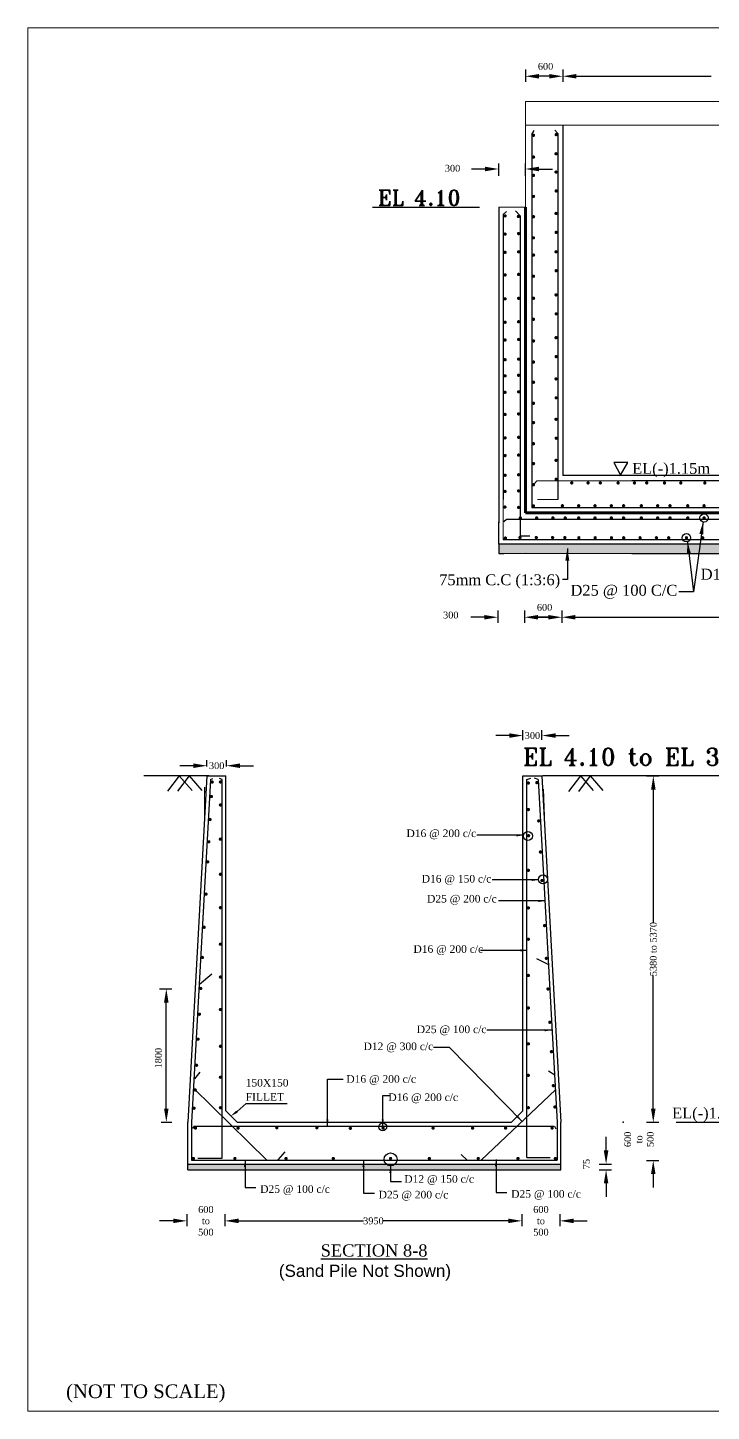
# Model space of a CAD drawing. Extents: x -545075 to 1728153, y -708141 to -305611.
# Drawn here: x 784838 to 809975, y -656450 to -605555 of the extents above; entities that cross this region are included whole.
import ezdxf

# ---------------------------------------------------------------- set-up
doc = ezdxf.new("R2010")
doc.units = 0
doc.header["$MEASUREMENT"] = 0
doc.layers.get('0').update_dxf_attribs({"linetype": 'CONTINUOUS'})
doc.layers.get('DEFPOINTS').update_dxf_attribs({"linetype": 'CONTINUOUS'})
doc.layers.add('LINE', color=7, linetype='CONTINUOUS')
doc.layers.add('TEXT', color=7, linetype='CONTINUOUS')
doc.layers.add('Other line', color=7, linetype='CONTINUOUS', lineweight=15)
doc.layers.add('Text 20', color=7, linetype='CONTINUOUS', lineweight=15)
doc.styles.add('BIG', font='ROMANT.SHX')
doc.styles.get("Standard").update_dxf_attribs({"font": 'times.ttf', "height": 250})
doc.dimstyles.new('3', dxfattribs={"dimtxt": 225, "dimasz": 350, "dimexe": 100, "dimexo": 25, "dimgap": 9, "dimtad": 0, "dimdec": 0, "dimzin": 0, "dimdsep": 46, "dimtxsty": 'Standard', "dimcen": 0, "dimclrt": 256, "dimadec": 0, "dimazin": 0, "dimtfac": 1, "dimtdec": 0, "dimtofl": 0, "dimtmove": 2, "dimatfit": 3, "dimfxl": 1, "dimtolj": 1, "dimtzin": 0, "dimarcsym": 0})
doc.dimstyles.new('ISO-25', dxfattribs={"dimtxt": 2.5, "dimasz": 2.5, "dimexe": 1.25, "dimexo": 0.625, "dimtad": 1, "dimtxsty": 'Standard', "dimcen": 2.5, "dimadec": 0, "dimazin": 0, "dimtfac": 1, "dimtmove": 0, "dimatfit": 3, "dimfxl": 1, "dimarcsym": 0})

# ---------------------------------------------------------------- blocks, each defined once
blk = doc.blocks.new('*D476')
at = {"layer": 'DEFPOINTS', "color": 0, "lineweight": -2}
for p in [(807233, -645819), (807184, -647219), (807840, -647219)]:
    blk.add_point(p, dxfattribs=at)
at = {"layer": 'LINE', "color": 7, "lineweight": -2}
for p, q in [((807840, -645319), (807840, -644819)), ((807590, -645819), (808040, -645819)), ((807590, -647219), (808040, -647219)), ((807840, -647719), (807840, -648219))]:
    blk.add_line(p, q, dxfattribs=at)
for points in [[(807757, -645319), (807923, -645319), (807840, -645819)], [(807757, -647719), (807923, -647719), (807840, -647219)]]:
    blk.add_solid(points, dxfattribs=at)
at = {"layer": 'LINE', "color": 7, "insert": (807316, -646446), "char_height": 250, "attachment_point": 5, "rotation": 90}
blk.add_mtext('\\A1;600\\Pto\\P500', dxfattribs=at)
blk = doc.blocks.new('*D477')
at = {"layer": 'DEFPOINTS', "color": 0, "lineweight": -2}
for p in [(807233, -633079), (807842, -633079), (807233, -645819)]:
    blk.add_point(p, dxfattribs=at)
at = {"layer": 'LINE', "color": 7, "lineweight": -2}
for p, q in [((807592, -633079), (808042, -633079)), ((807842, -633579), (807842, -638482)), ((807842, -645319), (807842, -640417)), ((807592, -645819), (808042, -645819))]:
    blk.add_line(p, q, dxfattribs=at)
for points in [[(807759, -633579), (807925, -633579), (807842, -633079)], [(807759, -645319), (807925, -645319), (807842, -645819)]]:
    blk.add_solid(points, dxfattribs=at)
at = {"layer": 'LINE', "color": 7, "insert": (807842, -639449), "char_height": 250, "attachment_point": 5, "rotation": 90}
blk.add_mtext('\\A1;5380 to 5370', dxfattribs=at)
blk = doc.blocks.new('*D478')
at = {"layer": 'DEFPOINTS', "color": 0, "lineweight": -2}
for p in [(790690, -648946), (792090, -648946), (790690, -649444)]:
    blk.add_point(p, dxfattribs=at)
at = {"layer": 'LINE', "color": 7, "lineweight": -2}
for p, q in [((790690, -649194), (790690, -649644)), ((792090, -649194), (792090, -649644)), ((790190, -649444), (789690, -649444)), ((792590, -649444), (793090, -649444))]:
    blk.add_line(p, q, dxfattribs=at)
for points in [[(790190, -649361), (790190, -649528), (790690, -649444)], [(792590, -649361), (792590, -649528), (792090, -649444)]]:
    blk.add_solid(points, dxfattribs=at)
at = {"layer": 'LINE', "color": 7, "insert": (791390, -649444), "char_height": 250, "attachment_point": 5}
blk.add_mtext('\\A1;600\\Pto\\P500', dxfattribs=at)
blk = doc.blocks.new('*D479')
at = {"layer": 'DEFPOINTS', "color": 0, "lineweight": -2}
for p in [(792090, -649179), (803010, -649179), (803010, -649444)]:
    blk.add_point(p, dxfattribs=at)
at = {"layer": 'LINE', "color": 7, "lineweight": -2}
for p, q in [((792090, -649194), (792090, -649644)), ((803010, -649194), (803010, -649644)), ((792590, -649444), (797186, -649444)), ((802510, -649444), (797914, -649444))]:
    blk.add_line(p, q, dxfattribs=at)
for points in [[(792590, -649361), (792590, -649528), (792090, -649444)], [(802510, -649361), (802510, -649528), (803010, -649444)]]:
    blk.add_solid(points, dxfattribs=at)
at = {"layer": 'LINE', "color": 7, "insert": (797550, -649444), "char_height": 250, "attachment_point": 5}
blk.add_mtext('\\A1;3950 ', dxfattribs=at)
blk = doc.blocks.new('*D480')
at = {"layer": 'DEFPOINTS', "color": 0, "lineweight": -2}
for p in [(791429, -632734), (792144, -632703), (792144, -632734)]:
    blk.add_point(p, dxfattribs=at)
at = {"layer": 'LINE', "color": 7, "lineweight": -2}
for p, q in [((791429, -632729), (791429, -632503)), ((792144, -632729), (792144, -632503)), ((790929, -632703), (790429, -632703)), ((792644, -632703), (793144, -632703))]:
    blk.add_line(p, q, dxfattribs=at)
for points in [[(790929, -632619), (790929, -632786), (791429, -632703)], [(792644, -632619), (792644, -632786), (792144, -632703)]]:
    blk.add_solid(points, dxfattribs=at)
at = {"layer": 'LINE', "color": 7, "insert": (791787, -632703), "char_height": 250, "attachment_point": 5}
blk.add_mtext('\\A1;300', dxfattribs=at)
blk = doc.blocks.new('*D481')
at = {"layer": 'DEFPOINTS', "color": 0, "lineweight": -2}
for p in [(803747, -631593), (803047, -631770), (803747, -631753)]:
    blk.add_point(p, dxfattribs=at)
at = {"layer": 'LINE', "color": 7, "lineweight": -2}
for p, q in [((802547, -631593), (802047, -631593)), ((803047, -631765), (803047, -631393)), ((803747, -631748), (803747, -631393)), ((804247, -631593), (804747, -631593))]:
    blk.add_line(p, q, dxfattribs=at)
for points in [[(802547, -631509), (802547, -631676), (803047, -631593)], [(804247, -631509), (804247, -631676), (803747, -631593)]]:
    blk.add_solid(points, dxfattribs=at)
at = {"layer": 'LINE', "color": 7, "insert": (803397, -631593), "char_height": 250, "attachment_point": 5}
blk.add_mtext('\\A1;300', dxfattribs=at)
blk = doc.blocks.new('*D482')
at = {"layer": 'DEFPOINTS', "color": 0, "lineweight": -2}
for p in [(805842, -647355), (806106, -647355), (805842, -647565)]:
    blk.add_point(p, dxfattribs=at)
at = {"layer": 'LINE', "color": 7, "lineweight": -2}
for p, q in [((806106, -646855), (806106, -646355)), ((805856, -647355), (806306, -647355)), ((805856, -647565), (806306, -647565)), ((806106, -648065), (806106, -648565))]:
    blk.add_line(p, q, dxfattribs=at)
for points in [[(806022, -646855), (806189, -646855), (806106, -647355)], [(806022, -648065), (806189, -648065), (806106, -647565)]]:
    blk.add_solid(points, dxfattribs=at)
at = {"layer": 'LINE', "color": 7, "insert": (805379, -647355), "char_height": 250, "attachment_point": 5, "rotation": 90}
blk.add_mtext('\\A1;75', dxfattribs=at)
blk = doc.blocks.new('*D483')
at = {"layer": 'DEFPOINTS', "color": 0, "lineweight": -2}
for p in [(803010, -648946), (804410, -648946), (803010, -649444)]:
    blk.add_point(p, dxfattribs=at)
at = {"layer": 'LINE', "color": 7, "lineweight": -2}
for p, q in [((803010, -649194), (803010, -649644)), ((804410, -649194), (804410, -649644)), ((802510, -649444), (802010, -649444)), ((804910, -649444), (805410, -649444))]:
    blk.add_line(p, q, dxfattribs=at)
for points in [[(802510, -649361), (802510, -649528), (803010, -649444)], [(804910, -649361), (804910, -649528), (804410, -649444)]]:
    blk.add_solid(points, dxfattribs=at)
at = {"layer": 'LINE', "color": 7, "insert": (803710, -649444), "char_height": 250, "attachment_point": 5}
blk.add_mtext('\\A1;600\\Pto\\P500', dxfattribs=at)
blk = doc.blocks.new('*D488')
at = {"layer": 'DEFPOINTS', "color": 0, "lineweight": -2}
for p in [(804480, -626907), (816702, -626992), (804480, -627242)]:
    blk.add_point(p, dxfattribs=at)
at = {"layer": 'LINE', "color": 7, "lineweight": -2}
for p, q in [((804480, -626992), (804480, -627442)), ((816702, -626997), (816702, -627442)), ((804980, -627242), (810368, -627242)), ((816202, -627242), (811068, -627242))]:
    blk.add_line(p, q, dxfattribs=at)
for points in [[(804980, -627158), (804980, -627325), (804480, -627242)], [(816202, -627158), (816202, -627325), (816702, -627242)]]:
    blk.add_solid(points, dxfattribs=at)
at = {"layer": 'LINE', "color": 7, "insert": (810718, -627242), "char_height": 250, "attachment_point": 5}
blk.add_mtext('\\A1;1800', dxfattribs=at)
blk = doc.blocks.new('*D490')
at = {"layer": 'DEFPOINTS', "color": 0, "lineweight": -2}
for p in [(803105, -626907), (804480, -626907), (803105, -627242)]:
    blk.add_point(p, dxfattribs=at)
at = {"layer": 'LINE', "color": 7, "lineweight": -2}
for p, q in [((803105, -626992), (803105, -627442)), ((804480, -626992), (804480, -627442)), ((803980, -627242), (803605, -627242))]:
    blk.add_line(p, q, dxfattribs=at)
for points in [[(803605, -627158), (803605, -627325), (803105, -627242)], [(803980, -627158), (803980, -627325), (804480, -627242)]]:
    blk.add_solid(points, dxfattribs=at)
at = {"layer": 'LINE', "color": 7, "insert": (803844, -626879), "char_height": 250, "attachment_point": 5}
blk.add_mtext('\\A1;600', dxfattribs=at)
blk = doc.blocks.new('*D495')
at = {"layer": 'DEFPOINTS', "color": 0, "lineweight": -2}
for p in [(803140, -607008), (804515, -607008), (803140, -607343)]:
    blk.add_point(p, dxfattribs=at)
at = {"layer": 'LINE', "color": 7, "lineweight": -2}
for p, q in [((803140, -607093), (803140, -607543)), ((804515, -607093), (804515, -607543)), ((804015, -607343), (803640, -607343))]:
    blk.add_line(p, q, dxfattribs=at)
for points in [[(803640, -607260), (803640, -607426), (803140, -607343)], [(804015, -607260), (804015, -607426), (804515, -607343)]]:
    blk.add_solid(points, dxfattribs=at)
at = {"layer": 'LINE', "color": 7, "insert": (803880, -606980), "char_height": 250, "attachment_point": 5}
blk.add_mtext('\\A1;600', dxfattribs=at)
blk = doc.blocks.new('*D498')
at = {"layer": 'DEFPOINTS', "color": 0, "lineweight": -2}
for p in [(802127, -624538), (803105, -624538), (802127, -627242)]:
    blk.add_point(p, dxfattribs=at)
at = {"layer": 'LINE', "color": 7, "lineweight": -2}
for p, q in [((802127, -626992), (802127, -627442)), ((803105, -626992), (803105, -627442)), ((801627, -627242), (801127, -627242)), ((803605, -627242), (804105, -627242))]:
    blk.add_line(p, q, dxfattribs=at)
for points in [[(801627, -627158), (801627, -627325), (802127, -627242)], [(803605, -627158), (803605, -627325), (803105, -627242)]]:
    blk.add_solid(points, dxfattribs=at)
at = {"layer": 'LINE', "color": 7, "insert": (800396, -627162), "char_height": 250, "attachment_point": 5}
blk.add_mtext('\\A1;300', dxfattribs=at)
blk = doc.blocks.new('*D499')
at = {"layer": 'DEFPOINTS', "color": 0, "lineweight": -2}
for p in [(802157, -610754), (802157, -611976), (803140, -611976)]:
    blk.add_point(p, dxfattribs=at)
at = {"layer": 'LINE', "color": 7, "lineweight": -2}
for p, q in [((802157, -611004), (802157, -610554)), ((803140, -611004), (803140, -610554)), ((801657, -610754), (801157, -610754)), ((803640, -610754), (804140, -610754))]:
    blk.add_line(p, q, dxfattribs=at)
for points in [[(801657, -610670), (801657, -610837), (802157, -610754)], [(803640, -610670), (803640, -610837), (803140, -610754)]]:
    blk.add_solid(points, dxfattribs=at)
at = {"layer": 'LINE', "color": 7, "insert": (800460, -610728), "char_height": 250, "attachment_point": 5}
blk.add_mtext('\\A1;300', dxfattribs=at)
blk = doc.blocks.new('*D552')
at = {"layer": 'DEFPOINTS', "color": 0, "lineweight": -2}
for p in [(789255, -640913), (789935, -640913), (789742, -645815)]:
    blk.add_point(p, dxfattribs=at)
at = {"layer": 'LINE', "color": 7, "lineweight": -2}
for p, q in [((789685, -640913), (790135, -640913)), ((789935, -645315), (789935, -641413)), ((789747, -645815), (790135, -645815))]:
    blk.add_line(p, q, dxfattribs=at)
for points in [[(789852, -641413), (790018, -641413), (789935, -640913)], [(789852, -645315), (790018, -645315), (789935, -645815)]]:
    blk.add_solid(points, dxfattribs=at)
at = {"layer": 'LINE', "color": 7, "insert": (789645, -643458), "char_height": 250, "attachment_point": 5, "rotation": 90}
blk.add_mtext('\\A1;1800', dxfattribs=at)

msp = doc.modelspace()

# ---------------------------------------------------------------- hatches: boundary and pattern name
at = {"layer": 'LINE'}
h = msp.add_hatch(dxfattribs=at)
h.set_pattern_fill('AR-CONC', color=0, scale=56, style=0)
h.set_pattern_definition([(50, (557004.27, 41426.52), (401.6657, -35.1412), [42, -462]), (355, (557004.27, 41426.5), (-77.70075, 421.2276), [33.6, -369.6]), (100.4514, (557037.74, 41423.6), (323.96525, 386.08614), [35.6945, -392.63958]), (46.1842, (557004.27, 41538.5), (597.655, -92.69065), [63, -693]), (96.6356, (557054.1, 41530.8), (523.4111, 545.506), [53.54176, -588.9593]), (351.1842, (557004.3, 41538.5), (523.4107, 545.5064), [50.4, -554.4]), (21, (557060.27, 41510.52), (334.26795, -225.46658), [42, -462]), (326, (557060.27, 41510.5), (136.25659, 406.08403), [33.6, -369.6]), (71.4514, (557088.13, 41491.73), (470.52467, 180.61708), [35.6945, -392.63958]), (37.5, (557004.27, 41426.52), (6.80952, 186.420558), [0, -365.12, 0, -375.2, 0, -371]), (7.5, (557004.27, 41426.52), (147.31894, 220.87056), [0, -213.92, 0, -356.72, 0, -141.4]), (327.5, (556879.39, 41426.52), (298.940564, -12.630728), [0, -140, 0, -436.8, 0, -579.6]), (317.5, (556823.4, 41426.52), (326.584255, 56.05879), [0, -182, 0, -290.08, 0, -411.6])])
h.paths.add_polyline_path([(802156.972, -624556.672), (802156.972, -624895.959), (802342.542, -624895.959), (803140.465, -624895.959), (807052.726, -624906.651), (816616.491, -624920.557), (816796.742, -624921.05), (817594.664, -624921.05), (817594.664, -624556.672)])
h = msp.add_hatch(dxfattribs=at)
h.set_pattern_fill('AR-CONC', color=256, scale=56, style=0)
h.set_pattern_definition([(50, (-125610.1, 509008.78), (401.6657, -35.141196), [42, -462]), (355, (-125610.1, 509008.78), (-77.70075, 421.2276), [33.6, -369.6]), (100.4514, (-125576.64, 509005.85), (323.96525, 386.08614), [35.69451, -392.63958]), (46.1842, (-125610.1, 509120.8), (597.65499, -92.69065), [63, -693]), (96.6356, (-125560.3, 509113.05), (523.41112, 545.506), [53.54176, -588.95928]), (351.1842, (-125610.1, 509120.8), (523.4107, 545.50642), [50.4, -554.4]), (21, (-125554.1, 509092.78), (334.26795, -225.46658), [42, -462]), (326, (-125554.1, 509092.78), (136.25659, 406.08403), [33.6, -369.6]), (71.4514, (-125526.26, 509074), (470.52467, 180.61708), [35.69451, -392.63958]), (37.5, (-125610.11, 509008.78), (6.809519, 186.420558), [0, -365.12, 0, -375.2, 0, -371]), (7.5, (-125610.11, 509008.78), (147.31894, 220.870559), [0, -213.92, 0, -356.72, 0, -141.4]), (327.5, (-125734.99, 509008.78), (298.940564, -12.630728), [0, -140, 0, -436.8, 0, -579.6]), (317.5, (-125791, 509008.78), (326.584255, 56.05879), [0, -182, 0, -290.08, 0, -411.6])])
h.paths.add_polyline_path([(804446.761, -647355.216), (790726.761, -647355.216), (790726.761, -647565.216), (804446.761, -647565.216)])

# ---------------------------------------------------------------- linework, layer by layer
at = {"color": 7, "linetype": 'ByBlock', "lineweight": 20}
msp.add_lwpolyline([(784838.137, -656449.814), (784838.137, -605555.167), (856810.366, -605555.167), (856810.366, -656449.814), (784838.137, -656449.814)], close=True, dxfattribs=at)
at = {"linetype": 'ByBlock'}
msp.add_lwpolyline([(806629.753, -622020.614), (806899.753, -621550.614), (806389.753, -621550.614), (806629.753, -622020.614)], dxfattribs=at)
at = {"layer": 'LINE', "color": 7}
for p, q in [((804515.465, -607092.906), (804515.465, -607542.906)), ((805015.465, -607342.906), (809963.244, -607342.906))]:
    msp.add_line(p, q, dxfattribs=at)
at = {"layer": 'LINE'}
for p, q in [((804515.465, -609136.77), (804515.465, -622028.942)), ((803370.183, -609482.179), (803370.183, -623213.942)), ((804337.185, -609451.22), (804337.185, -622909.612)), ((797521.674, -612154.556), (801448.775, -612154.556)), ((802156.972, -612154.556), (802156.972, -623763.336)), ((802156.972, -612154.556), (802156.972, -622021.847)), ((802326.476, -612432.296), (802326.476, -622906.613)), ((802950.465, -612471.52), (802950.465, -624241)), ((807052.726, -622226.806), (803541.007, -622232.594)), ((810540.726, -622028.942), (804515.465, -622028.942)), ((807052.726, -622028.942), (804515.465, -622028.942)), ((811605.727, -622225.354), (807052.726, -622226.806)), ((831808.988, -623213.942), (803370.183, -623213.942)), ((807052.726, -623213.942), (803370.183, -623213.942)), ((802441.842, -623650.275), (802347.842, -623733)), ((807052.726, -623650.275), (802441.842, -623650.275)), ((832673.842, -623650.275), (805992.52, -623650.275)), ((802326.476, -624380.027), (832787.161, -624380.027)), ((802156.972, -624556.672), (802156.972, -624895.959)), ((802156.972, -624895.959), (802342.542, -624895.959)), ((816616.491, -624920.557), (807052.726, -624906.651)), ((791517.117, -633073.365), (789110.435, -633075.216)), ((791426.761, -633075.216), (790726.761, -645815.216)), ((791426.761, -633075.216), (792126.761, -633075.216)), ((792126.761, -645395.216), (792126.761, -633075.216)), ((803046.761, -645395.216), (803046.761, -633075.216)), ((803046.761, -633075.216), (803746.761, -633075.216)), ((803746.761, -633075.216), (804446.761, -645815.216)), ((805748.602, -633075.301), (803763.988, -633075.301)), ((813014.83, -633079.255), (804138.83, -633079.255)), ((791559.28, -633215.216), (790866.55, -645822.897)), ((791336.405, -633491.141), (791336.405, -633688.815)), ((791559.28, -633215.216), (791644.636, -633168.024)), ((791986.761, -633215.216), (791885.728, -633170.02)), ((791986.761, -647140.586), (791986.761, -633215.216)), ((803186.761, -633215.216), (803339.225, -633165.482)), ((803186.761, -647110.105), (803186.761, -633215.216)), ((803614.242, -633215.216), (803478.355, -633165.482)), ((803614.242, -633215.216), (804306.972, -645822.897)), ((791151.02, -640733.595), (791614.667, -640363.16)), ((790980.677, -644219.644), (791175.3, -643980.451)), ((790935.497, -644568.059), (793629.685, -647215.216)), ((792534.731, -645423.532), (792877.278, -645128.968)), ((792877.278, -645128.968), (794376.596, -645128.968)), ((790726.761, -647565.216), (790726.761, -645815.216)), ((790866.55, -645822.897), (790866.55, -647215.216)), ((792126.761, -645395.216), (792546.761, -645815.216)), ((792546.761, -645815.216), (802626.761, -645815.216)), ((808676.529, -645815.216), (814155.989, -645815.216)), ((790960.591, -645955.216), (790898.045, -646050.277)), ((790960.591, -645955.216), (804201.478, -645955.216)), ((790726.761, -647355.216), (804446.761, -647355.216)), ((790866.55, -647215.216), (804306.972, -647215.216)), ((791093.139, -647140.586), (791986.761, -647140.586)), ((794049.654, -647194.605), (794304.157, -646910.563)), ((790726.761, -647565.216), (804446.761, -647565.216))]:
    msp.add_line(p, q, dxfattribs=at)
at = {"layer": 'LINE', "color": 0}
for p, q in [((803370.183, -609482.179), (803462.096, -609341.782)), ((804337.185, -609451.22), (804218.374, -609328.557)), ((802950.465, -612471.52), (802773.233, -612288.542)), ((807052.726, -624906.651), (803140.465, -624895.959)), ((803802.575, -634021.252), (803829.098, -634021.252)), ((802921.942, -639493.357), (801966.365, -639493.357)), ((803979.037, -640014.55), (803561.099, -639800.364)), ((804218.335, -644085.868), (803993.776, -643936.372)), ((804240.851, -644619.49), (801517.137, -647215.216)), ((803046.761, -645395.216), (802626.761, -645815.216)), ((804306.972, -645822.897), (804306.972, -647215.216)), ((804446.761, -647565.216), (804446.761, -645815.216)), ((804203.587, -645955.216), (804263.364, -646064.74)), ((800999.649, -647210.322), (800775.089, -647001.03)), ((803188.589, -647110.105), (804046.277, -647110.105))]:
    msp.add_line(p, q, dxfattribs=at)
at = {"layer": 'LINE', "color": 0, "linetype": 'ByBlock', "lineweight": -2}
for p, q in [((802950.465, -624241), (803307.842, -624241)), ((790413.862, -633074.397), (789979.862, -633644.142)), ((790775.862, -633074.397), (790341.862, -633644.142)), ((790413.862, -633074.397), (790880.862, -633612.142)), ((790775.862, -633074.397), (791242.862, -633612.142)), ((805160.842, -633079.255), (804726.842, -633649)), ((805522.842, -633079.255), (805088.842, -633649)), ((805160.842, -633079.255), (805627.842, -633617)), ((805522.842, -633079.255), (805989.842, -633617))]:
    msp.add_line(p, q, dxfattribs=at)
at = {"layer": 'LINE', "color": 0, "const_width": 60.48}
for points in [[(803406.779, -609512.162, 1), (803467.259, -609512.162, 1)], [(804240.182, -609488.043, 1), (804300.662, -609488.043, 1)], [(804235.227, -610193.517, 1), (804295.707, -610193.517, 1)], [(803407.45, -610315.085, 1), (803467.93, -610315.085, 1)], [(803407.45, -610987.385, 1), (803467.93, -610987.385, 1)], [(804235.227, -610865.817, 1), (804295.707, -610865.817, 1)], [(803406.779, -611763.394, 1), (803467.259, -611763.394, 1)], [(804240.182, -611562.267, 1), (804300.662, -611562.267, 1)], [(802363.108, -612477.879, 1), (802423.588, -612477.879, 1)], [(802852.725, -612500.432, 1), (802913.205, -612500.432, 1)], [(803407.45, -612508.948, 1), (803467.93, -612508.948, 1)], [(804235.227, -612387.379, 1), (804295.707, -612387.379, 1)], [(802361.142, -613148.931, 1), (802421.622, -613148.931, 1)], [(802858.613, -613129.296, 1), (802919.093, -613129.296, 1)], [(803406.779, -613284.957, 1), (803467.259, -613284.957, 1)], [(804240.182, -613083.83, 1), (804300.662, -613083.83, 1)], [(802361.142, -613819.931, 1), (802421.622, -613819.931, 1)], [(802858.613, -613800.296, 1), (802919.093, -613800.296, 1)], [(804235.227, -613799.273, 1), (804295.707, -613799.273, 1)], [(803407.45, -613920.841, 1), (803467.93, -613920.841, 1)], [(802361.142, -614650.436, 1), (802421.622, -614650.436, 1)], [(802858.613, -614630.8, 1), (802919.093, -614630.8, 1)], [(803406.779, -614696.85, 1), (803467.259, -614696.85, 1)], [(804240.182, -614495.723, 1), (804300.662, -614495.723, 1)], [(802361.142, -615529.951, 1), (802421.622, -615529.951, 1)], [(802858.613, -615510.316, 1), (802919.093, -615510.316, 1)], [(803407.45, -615506.909, 1), (803467.93, -615506.909, 1)], [(804235.227, -615385.341, 1), (804295.707, -615385.341, 1)], [(802361.142, -616391.683, 1), (802421.622, -616391.683, 1)], [(802858.613, -616372.047, 1), (802919.093, -616372.047, 1)], [(803406.779, -616282.918, 1), (803467.259, -616282.918, 1)], [(804240.182, -616081.791, 1), (804300.662, -616081.791, 1)], [(802361.142, -617043.474, 1), (802421.622, -617043.474, 1)], [(802858.613, -617023.838, 1), (802919.093, -617023.838, 1)], [(803407.45, -617078.423, 1), (803467.93, -617078.423, 1)], [(804235.227, -616956.855, 1), (804295.707, -616956.855, 1)], [(802361.142, -617767.661, 1), (802421.622, -617767.661, 1)], [(802858.613, -617748.026, 1), (802919.093, -617748.026, 1)], [(803406.779, -617854.433, 1), (803467.259, -617854.433, 1)], [(804240.182, -617653.305, 1), (804300.662, -617653.305, 1)], [(802361.142, -618360.86, 1), (802421.622, -618360.86, 1)], [(802858.613, -618341.224, 1), (802919.093, -618341.224, 1)], [(803407.45, -618596.368, 1), (803467.93, -618596.368, 1)], [(804235.227, -618474.8, 1), (804295.707, -618474.8, 1)], [(802361.142, -618968.948, 1), (802421.622, -618968.948, 1)], [(802858.613, -618949.313, 1), (802919.093, -618949.313, 1)], [(803406.779, -619372.377, 1), (803467.259, -619372.377, 1)], [(804240.182, -619171.25, 1), (804300.662, -619171.25, 1)], [(802361.142, -619782.154, 1), (802421.622, -619782.154, 1)], [(802858.613, -619762.518, 1), (802919.093, -619762.518, 1)], [(803407.45, -620081.072, 1), (803467.93, -620081.072, 1)], [(804235.227, -619959.504, 1), (804295.707, -619959.504, 1)], [(802361.142, -620643.885, 1), (802421.622, -620643.885, 1)], [(802858.613, -620624.249, 1), (802919.093, -620624.249, 1)], [(803406.779, -620857.081, 1), (803467.259, -620857.081, 1)], [(804240.182, -620655.954, 1), (804300.662, -620655.954, 1)], [(802361.142, -621295.676, 1), (802421.622, -621295.676, 1)], [(802858.613, -621276.04, 1), (802919.093, -621276.04, 1)], [(804235.227, -621468.378, 1), (804295.707, -621468.378, 1)], [(803407.45, -621589.946, 1), (803467.93, -621589.946, 1)], [(802361.142, -622019.863, 1), (802421.622, -622019.863, 1)], [(802858.613, -622000.228, 1), (802919.093, -622000.228, 1)], [(803406.779, -622365.956, 1), (803467.259, -622365.956, 1)], [(804240.182, -622164.829, 1), (804300.662, -622164.829, 1)], [(804812.837, -622300.529, 1), (804873.317, -622300.529, 1)], [(805412.684, -622300.529, 1), (805473.164, -622300.529, 1)], [(805864.146, -622300.529, 1), (805924.626, -622300.529, 1)], [(806517.663, -622300.529, 1), (806578.143, -622300.529, 1)], [(807117.509, -622300.529, 1), (807177.989, -622300.529, 1)], [(807568.971, -622300.529, 1), (807629.451, -622300.529, 1)], [(808222.488, -622300.529, 1), (808282.968, -622300.529, 1)], [(808822.335, -622300.529, 1), (808882.815, -622300.529, 1)], [(809706.789, -622300.529, 1), (809767.269, -622300.529, 1)], [(802361.142, -622613.062, 1), (802421.622, -622613.062, 1)], [(802858.613, -622593.426, 1), (802919.093, -622593.426, 1)], [(802355.634, -623189.037, 1), (802416.114, -623189.037, 1)], [(802858.613, -623201.515, 1), (802919.093, -623201.515, 1)], [(803403.612, -623145.48, 1), (803464.092, -623145.48, 1)], [(804468.27, -623139.68, 1), (804528.75, -623139.68, 1)], [(805068.117, -623139.68, 1), (805128.597, -623139.68, 1)], [(805667.963, -623139.68, 1), (805728.443, -623139.68, 1)], [(806267.81, -623139.68, 1), (806328.29, -623139.68, 1)], [(806719.272, -623139.68, 1), (806779.752, -623139.68, 1)], [(807372.789, -623139.68, 1), (807433.269, -623139.68, 1)], [(807972.635, -623139.68, 1), (808033.115, -623139.68, 1)], [(808424.097, -623139.68, 1), (808484.577, -623139.68, 1)], [(809077.614, -623139.68, 1), (809138.094, -623139.68, 1)], [(809677.461, -623139.68, 1), (809737.941, -623139.68, 1)], [(802921.788, -623588.589, 1), (802982.268, -623588.589, 1)], [(803521.635, -623588.589, 1), (803582.115, -623588.589, 1)], [(804121.481, -623588.589, 1), (804181.961, -623588.589, 1)], [(804572.943, -623588.589, 1), (804633.423, -623588.589, 1)], [(805068.117, -623588.589, 1), (805128.597, -623588.589, 1)], [(805667.963, -623588.589, 1), (805728.443, -623588.589, 1)], [(806267.81, -623588.589, 1), (806328.29, -623588.589, 1)], [(806719.272, -623588.589, 1), (806779.752, -623588.589, 1)], [(807372.789, -623588.589, 1), (807433.269, -623588.589, 1)], [(807972.635, -623588.589, 1), (808033.115, -623588.589, 1)], [(808424.097, -623588.589, 1), (808484.577, -623588.589, 1)], [(809077.614, -623588.589, 1), (809138.094, -623588.589, 1)], [(809677.461, -623588.589, 1), (809737.941, -623588.589, 1)], [(802373.694, -624329.393, 1), (802434.174, -624329.393, 1)], [(802908.694, -624311.393, 1), (802969.174, -624311.393, 1)], [(803508.54, -624311.393, 1), (803569.02, -624311.393, 1)], [(804108.387, -624311.393, 1), (804168.867, -624311.393, 1)], [(804559.849, -624311.393, 1), (804620.329, -624311.393, 1)], [(805074.117, -624318.332, 1), (805134.597, -624318.332, 1)], [(805673.963, -624318.332, 1), (805734.443, -624318.332, 1)], [(806273.81, -624318.332, 1), (806334.29, -624318.332, 1)], [(806725.272, -624318.332, 1), (806785.752, -624318.332, 1)], [(807326.84, -624318.332, 1), (807387.32, -624318.332, 1)], [(807926.687, -624318.332, 1), (807987.167, -624318.332, 1)], [(808378.149, -624318.332, 1), (808438.629, -624318.332, 1)], [(809031.665, -624318.332, 1), (809092.145, -624318.332, 1)], [(809631.512, -624318.332, 1), (809691.992, -624318.332, 1)], [(803217.599, -634314.306, 1), (803278.079, -634314.306, 1)], [(803599.292, -634731.512, 1), (803659.772, -634731.512, 1)], [(803224.858, -635274.563, 1), (803285.338, -635274.563, 1)], [(803662.197, -635876.379, 1), (803722.677, -635876.379, 1)], [(803217.599, -636550.543, 1), (803278.079, -636550.543, 1)], [(803719.785, -636924.491, 1), (803780.265, -636924.491, 1)], [(803217.599, -637931.362, 1), (803278.079, -637931.362, 1)], [(803810.856, -638581.984, 1), (803871.336, -638581.984, 1)], [(803217.599, -639085.552, 1), (803278.079, -639085.552, 1)], [(803877.156, -639788.645, 1), (803937.636, -639788.645, 1)], [(803217.599, -640417.218, 1), (803278.079, -640417.218, 1)], [(803939.019, -640914.546, 1), (803999.499, -640914.546, 1)], [(803217.599, -641612.382, 1), (803278.079, -641612.382, 1)], [(804006.291, -642138.901, 1), (804066.771, -642138.901, 1)], [(803217.599, -642932.228, 1), (803278.079, -642932.228, 1)], [(804065.667, -643219.538, 1), (804126.147, -643219.538, 1)], [(803217.599, -644092.58, 1), (803278.079, -644092.58, 1)], [(804134.37, -644469.93, 1), (804194.85, -644469.93, 1)], [(803217.599, -645282.623, 1), (803278.079, -645282.623, 1)], [(804193.39, -645255.771, 1), (804253.87, -645255.771, 1)], [(795441.842, -646020.28, 1), (795502.322, -646020.28, 1)], [(796672.841, -646040.426, 1), (796733.321, -646040.426, 1)], [(797876.527, -646031.794, 1), (797937.007, -646031.794, 1)], [(799714.492, -646031.794, 1), (799774.972, -646031.794, 1)], [(801166.742, -646031.794, 1), (801227.222, -646031.794, 1)], [(802381.605, -646031.794, 1), (802442.085, -646031.794, 1)], [(804090.834, -646031.794, 1), (804151.314, -646031.794, 1)], [(796045.452, -647149.757, 1), (796105.932, -647149.757, 1)], [(798149.488, -647149.757, 1), (798209.968, -647149.757, 1)], [(799576.54, -647149.757, 1), (799637.02, -647149.757, 1)], [(801373.025, -647149.757, 1), (801433.505, -647149.757, 1)], [(802836.322, -647149.757, 1), (802896.802, -647149.757, 1)], [(804212.017, -647149.757, 1), (804272.497, -647149.757, 1)]]:
    msp.add_lwpolyline(points, format="xyb", close=True, dxfattribs=at)
at = {"layer": 'LINE', "color": 0}
msp.add_lwpolyline([(832977.161, -624556.672), (802156.972, -624556.672), (802156.972, -623737.588), (802156.972, -623737.588)], dxfattribs=at)
at = {"layer": 'LINE', "const_width": 60.48}
for points in [[(791592.458, -633304.935, 1), (791652.938, -633304.935, 1)], [(791895.378, -633298.53, 1), (791955.858, -633298.53, 1)], [(803217.599, -633339.61, 1), (803278.079, -633339.61, 1)], [(803528.648, -633324.155, 1), (803589.128, -633324.155, 1)], [(791563.368, -633834.372, 1), (791623.848, -633834.372, 1)], [(791895.378, -634146.346, 1), (791955.858, -634146.346, 1)], [(791514.341, -634682.052, 1), (791574.821, -634682.052, 1)], [(791469.315, -635501.52, 1), (791529.795, -635501.52, 1)], [(791895.378, -635404.523, 1), (791955.858, -635404.523, 1)], [(791428.8, -636238.906, 1), (791489.28, -636238.906, 1)], [(791895.378, -636695.831, 1), (791955.858, -636695.831, 1)], [(791363.629, -637425.017, 1), (791424.109, -637425.017, 1)], [(791895.378, -637923.979, 1), (791955.858, -637923.979, 1)], [(791296.555, -638645.765, 1), (791357.035, -638645.765, 1)], [(791895.378, -639267.176, 1), (791955.858, -639267.176, 1)], [(791235.576, -639755.567, 1), (791296.056, -639755.567, 1)], [(791895.378, -640476.06, 1), (791955.858, -640476.06, 1)], [(791172.934, -640895.655, 1), (791233.414, -640895.655, 1)], [(791895.378, -641670.6, 1), (791955.858, -641670.6, 1)], [(791120.86, -641843.403, 1), (791181.34, -641843.403, 1)], [(791070.464, -642760.615, 1), (791130.944, -642760.615, 1)], [(791895.378, -643023.1, 1), (791955.858, -643023.1, 1)], [(791017.779, -643719.477, 1), (791078.259, -643719.477, 1)], [(791895.378, -644159.834, 1), (791955.858, -644159.834, 1)], [(790967.888, -644627.494, 1), (791028.368, -644627.494, 1)], [(790924.861, -645300.216, 1), (790985.341, -645300.216, 1)], [(791895.378, -645284.119, 1), (791955.858, -645284.119, 1)], [(790978.671, -646031.794, 1), (791039.151, -646031.794, 1)], [(792542.452, -646031.794, 1), (792602.932, -646031.794, 1)], [(793967.92, -646020.273, 1), (794028.4, -646020.273, 1)], [(790903.403, -647149.757, 1), (790963.883, -647149.757, 1)], [(792425.683, -647149.757, 1), (792486.163, -647149.757, 1)], [(794309.225, -647149.757, 1), (794369.705, -647149.757, 1)]]:
    msp.add_lwpolyline(points, format="xyb", close=True, dxfattribs=at)
at = {"layer": 'LINE'}
msp.add_circle((809707.701, -623588.589), 152.662, dxfattribs=at)
at = {"layer": 'LINE', "color": 0, "linetype": 'ByBlock', "lineweight": -2}
msp.add_circle((809061.905, -624318.332), 152.937, dxfattribs=at)
at = {"layer": 'LINE', "color": 0}
for centre, radius in [((803230.109, -635285.765), 166.606), ((803785.316, -636885.898), 164.407), ((797893.647, -645987.224), 143.184), ((798181.478, -647184.243), 237.675)]:
    msp.add_circle(centre, radius, dxfattribs=at)
at = {"layer": 'LINE'}
msp.add_point((806738.611, -645819.255), dxfattribs=at)
at = {"layer": 'LINE', "color": 7}
msp.add_solid([(805015.465, -607259.572), (805015.465, -607426.239), (804515.465, -607342.906)], dxfattribs=at)
at = {"layer": 'LINE'}
msp.add_solid([(792562.322, -645461.169), (792507.141, -645385.895), (792308.909, -645589.074)], dxfattribs=at)
at = {"layer": 'Other line', "color": 0}
for p, q in [((803140.465, -608268.77), (830623.988, -608268.77)), ((803140.465, -609136.77), (803140.465, -608268.77)), ((803140.465, -609136.77), (804515.465, -609136.77)), ((803140.465, -612154.556), (803140.465, -609136.77)), ((804515.465, -609136.77), (807052.726, -609136.77)), ((804515.465, -609136.77), (830623.988, -609136.77)), ((803140.465, -612154.556), (802156.972, -612154.556)), ((802326.476, -612432.296), (802440.007, -612316.296)), ((803140.465, -622028.942), (803140.465, -623405.588)), ((803541.007, -622232.594), (803455.614, -622342.108)), ((802326.476, -622906.613), (802326.476, -624380.027)), ((803580.086, -622909.612), (804337.185, -622909.612)), ((802950.465, -623207.832), (802950.465, -623264.135)), ((802342.542, -624895.959), (803140.465, -624895.959)), ((791336.405, -633595.633), (791336.405, -634745.355)), ((803801.97, -633561.029), (803865.638, -635238.784))]:
    msp.add_line(p, q, dxfattribs=at)
at = {"layer": 'Other line', "color": 0, "lineweight": 60}
msp.add_line((803140.465, -623405.588), (803140.465, -612154.556), dxfattribs=at)
msp.add_lwpolyline([(803140.465, -623405.588), (831993.669, -623405.588)], dxfattribs=at)

# ---------------------------------------------------------------- texts
at = {"color": 0, "linetype": 'Continuous', "lineweight": -2}
msp.add_text('(NOT TO SCALE)', height=502.22012, dxfattribs=at).set_placement((786251.991, -655963.329))
at = {"linetype": 'ByBlock', "char_height": 400, "attachment_point": 3}
for s, insert, width in [('EL(-)1.15m', (809931.119, -621565.908), 4181.1469), ('D16 @ 150 C/C', (813515.677, -625457.984), 4181.1469), ('{\\fTimes New Roman|b0|i0|c0|p18;75mm C.C (1:3:6)}', (804416.38, -625662.915), 4523.64507), ('D25 @ 100 C/C', (808726.268, -626049.821), 4181.1469)]:
    msp.add_mtext(s, dxfattribs=dict(at, insert=insert, width=width))
at = {"linetype": 'ByBlock', "insert": (814304.214, -645278.807), "char_height": 400, "attachment_point": 3}
msp.add_mtext('EL(-)1.28m to (-)2.05m', dxfattribs=at)
at = {"layer": 'LINE', "color": 0}
for s, p in [('D16 @ 200 c/c', (798766.301, -635327.342)), ('D16 @ 150 c/c', (799325.64, -637000.417)), ('D25 @ 200 c/c', (799522.596, -637734.876)), ('D16 @ 200 c/c', (799023.249, -639585.356)), ('D25 @ 100 c/c', (799143.608, -642538.547)), ('D12 @ 300 c/c', (797187.505, -643163.652)), ('D16 @ 200 c/c', (796554.467, -644364.757)), ('D16 @ 200 c/c', (798100.126, -645036.975)), ('D12 @ 150 c/c', (798686.568, -648042.457)), ('D25 @ 100 c/c', (793387.646, -648414.952)), ('D25 @ 200 c/c', (797743.646, -648618.952)), ('D25 @ 100 c/c', (802616.646, -648591.952))]:
    msp.add_text(s, height=280, dxfattribs=at).set_placement(p)
at = {"layer": 'LINE'}
for s, p in [('150X150 ', (792854.027, -644503.596)), ('FILLET', (792852.958, -645022.262))]:
    msp.add_text(s, height=280, dxfattribs=at).set_placement(p)
at = {"layer": 'LINE', "color": 0, "insert": (797152.549, -650308.228), "char_height": 448, "width": 21075.69772, "attachment_point": 2, "style": 'BIG'}
msp.add_mtext('{\\fTimes New Roman|b1|i0|c0|p18;     \\fTimes New Roman|b0|i0|c0|p18;\\LSECTION 8-8\\l    \\P\\A1;\\fArial|b0|i0|c0|p34;\\C7; (Sand Pile Not Shown) }', dxfattribs=at)
at = {"layer": 'TEXT', "color": 0, "style": 'BIG'}
msp.add_text('EL 4.10 to EL 3.32', height=630, dxfattribs=at).set_placement((803052.31, -632689.51))
at = {"layer": 'Text 20', "style": 'BIG'}
msp.add_text('EL 4.10', height=562.5, dxfattribs=at).set_placement((797717.367, -612093.079))

# ---------------------------------------------------------------- dimensions: what is measured, and where the dimension line sits
at = {"layer": 'LINE'}
for base, p1, p2, angle, text, picture, middle in [((803140.465, -607342.906), (804515.465, -607007.999), (803140.465, -607007.999), 180, '600', '*D495', (803879.657, -606979.678)), ((802156.972, -610753.811), (803140.465, -611975.697), (802156.972, -611975.697), 180, '300', '*D499', (800460.007, -610728.296)), ((803104.801, -627241.787), (804479.801, -626906.88), (803104.801, -626906.88), 180, '600', '*D490', (803843.993, -626878.559)), ((804479.801, -627241.787), (816701.609, -626991.787), (804479.801, -626906.88), 180, '1800', '*D488', (810717.842, -627241.787)), ((807840.066, -647219.255), (807232.784, -645819.255), (807184.165, -647219.255), 90, '600\\Pto\\P500', '*D476', (807315.703, -646446.194))]:
    dim = msp.add_linear_dim(base=base, p1=p1, p2=p2, angle=angle, text=text, dimstyle='3', override={"dimtxt": 500, "dimasz": 500, "dimexe": 200, "dimexo": 5, "dimdle": 250, "dimclrd": 7, "dimclre": 7, "dimclrt": 7, "dimfxl": 250, "dimfxlon": 1}, dxfattribs=at)
    dim.commit()
    dim.dimension.update_dxf_attribs({"geometry": picture, "text_midpoint": middle, "dimtype": 160})
for base, p1, p2, text, picture, middle in [((802126.627, -627241.787), (803104.801, -624538.196), (802126.627, -624537.703), '300', '*D498', (800396.343, -627162.084)), ((790690.361, -649444.366), (792090.361, -648945.966), (790690.361, -648945.966), '600\\Pto\\P500', '*D478', (791390.361, -649444.366)), ((803010.361, -649444.366), (804410.361, -648945.966), (803010.361, -648945.966), '600\\Pto\\P500', '*D483', (803710.361, -649444.366))]:
    dim = msp.add_linear_dim(base=base, p1=p1, p2=p2, text=text, dimstyle='3', override={"dimtxt": 500, "dimasz": 500, "dimexe": 200, "dimexo": 5, "dimdle": 250, "dimclrd": 7, "dimclre": 7, "dimclrt": 7, "dimfxl": 250, "dimfxlon": 1}, dxfattribs=at)
    dim.commit()
    dim.dimension.update_dxf_attribs({"geometry": picture, "text_midpoint": middle, "dimtype": 160})
for base, p1, p2, text, picture, middle in [((803746.761, -631592.828), (803046.761, -631769.544), (803746.761, -631753.021), '300', '*D481', (803396.761, -631592.828)), ((792144.439, -632702.644), (791429.063, -632733.688), (792144.439, -632733.688), '300', '*D480', (791786.751, -632702.644)), ((803010.361, -649444.366), (792090.361, -649179.315), (803010.361, -649179.315), '3950 ', '*D479', (797550.361, -649444.366))]:
    dim = msp.add_linear_dim(base=base, p1=p1, p2=p2, text=text, dimstyle='3', override={"dimtxt": 500, "dimasz": 500, "dimexe": 200, "dimexo": 5, "dimdle": 250, "dimclrd": 7, "dimclre": 7, "dimclrt": 7, "dimfxl": 250, "dimfxlon": 1}, dxfattribs=at)
    dim.commit()
    dim.dimension.update_dxf_attribs({"geometry": picture, "text_midpoint": middle})
dim = msp.add_linear_dim(base=(807842.165, -633079.255), p1=(807232.784, -645819.255), p2=(807232.784, -633079.255), angle=90, text='5380 to 5370', dimstyle='3', override={"dimtxt": 500, "dimasz": 500, "dimexe": 200, "dimexo": 5, "dimdle": 250, "dimclrd": 7, "dimclre": 7, "dimclrt": 7, "dimfxl": 250, "dimfxlon": 1}, dxfattribs=at)
dim.commit()
dim.dimension.update_dxf_attribs({"geometry": '*D477', "text_midpoint": (807842.165, -639449.255)})
at = {"layer": 'LINE', "color": 0}
for base, p1, p2, text, picture, middle in [((789934.842, -640912.798), (789741.642, -645815.216), (789254.842, -640912.798), '1800', '*D552', (789645.189, -643457.798)), ((806105.623, -647355.216), (805842.423, -647565.216), (805842.423, -647355.216), '75', '*D482', (805378.634, -647355.216))]:
    dim = msp.add_linear_dim(base=base, p1=p1, p2=p2, angle=90, text=text, dimstyle='3', override={"dimtxt": 500, "dimasz": 500, "dimexe": 200, "dimexo": 5, "dimdle": 250, "dimclrd": 7, "dimclre": 7, "dimclrt": 7, "dimfxl": 250, "dimfxlon": 1}, dxfattribs=at)
    dim.commit()
    dim.dimension.update_dxf_attribs({"geometry": picture, "text_midpoint": middle, "dimtype": 160})

# ---------------------------------------------------------------- leaders
at = {"linetype": 'ByBlock'}
for points in [[(809670.935, -623736.758), (809315.363, -626306.213), (808780.978, -626306.213)], [(809098.573, -624466.808), (809315.363, -626306.213), (808780.978, -626306.213)], [(804680.832, -624712.782), (804680.832, -625849.991), (804500.832, -625849.991)]]:
    msp.add_leader(points, dimstyle='ISO-25', override={"dimtxt": 500, "dimasz": 450, "dimclrd": 7, "dimclre": 7, "dimclrt": 7}, dxfattribs=at)
at = {"layer": 'LINE', "color": 0}
for points in [[(803061.485, -635262.482), (801352.607, -635262.482)], [(803621.726, -636902.272), (801912.848, -636902.272)], [(803863.442, -637675.797), (802154.564, -637675.797)], [(803197.961, -639494.02), (801489.083, -639494.02)], [(804095.565, -642432.159), (801726.357, -642432.159)], [(803018.118, -645784.766), (800347.288, -643063.907), (799757.543, -643063.907)], [(795857.779, -645955.216), (795857.779, -644229.468), (796437.379, -644229.468)], [(797893.647, -645955.216), (797893.647, -644834.268), (798139.779, -644834.268)], [(792829.277, -647215.216), (792829.277, -648221.966), (793232.477, -648221.966)], [(797185.277, -647215.216), (797185.277, -648425.966), (797588.477, -648425.966)], [(802058.277, -647188.216), (802058.277, -648398.966), (802461.477, -648398.966)], [(798176.793, -647435.062), (798177.493, -647997.862), (798580.693, -647997.862)]]:
    msp.add_leader(points, dimstyle='3', override={"dimasz": 250, "dimclrd": 0}, dxfattribs=at)

doc.saveas('drawing.dxf')
